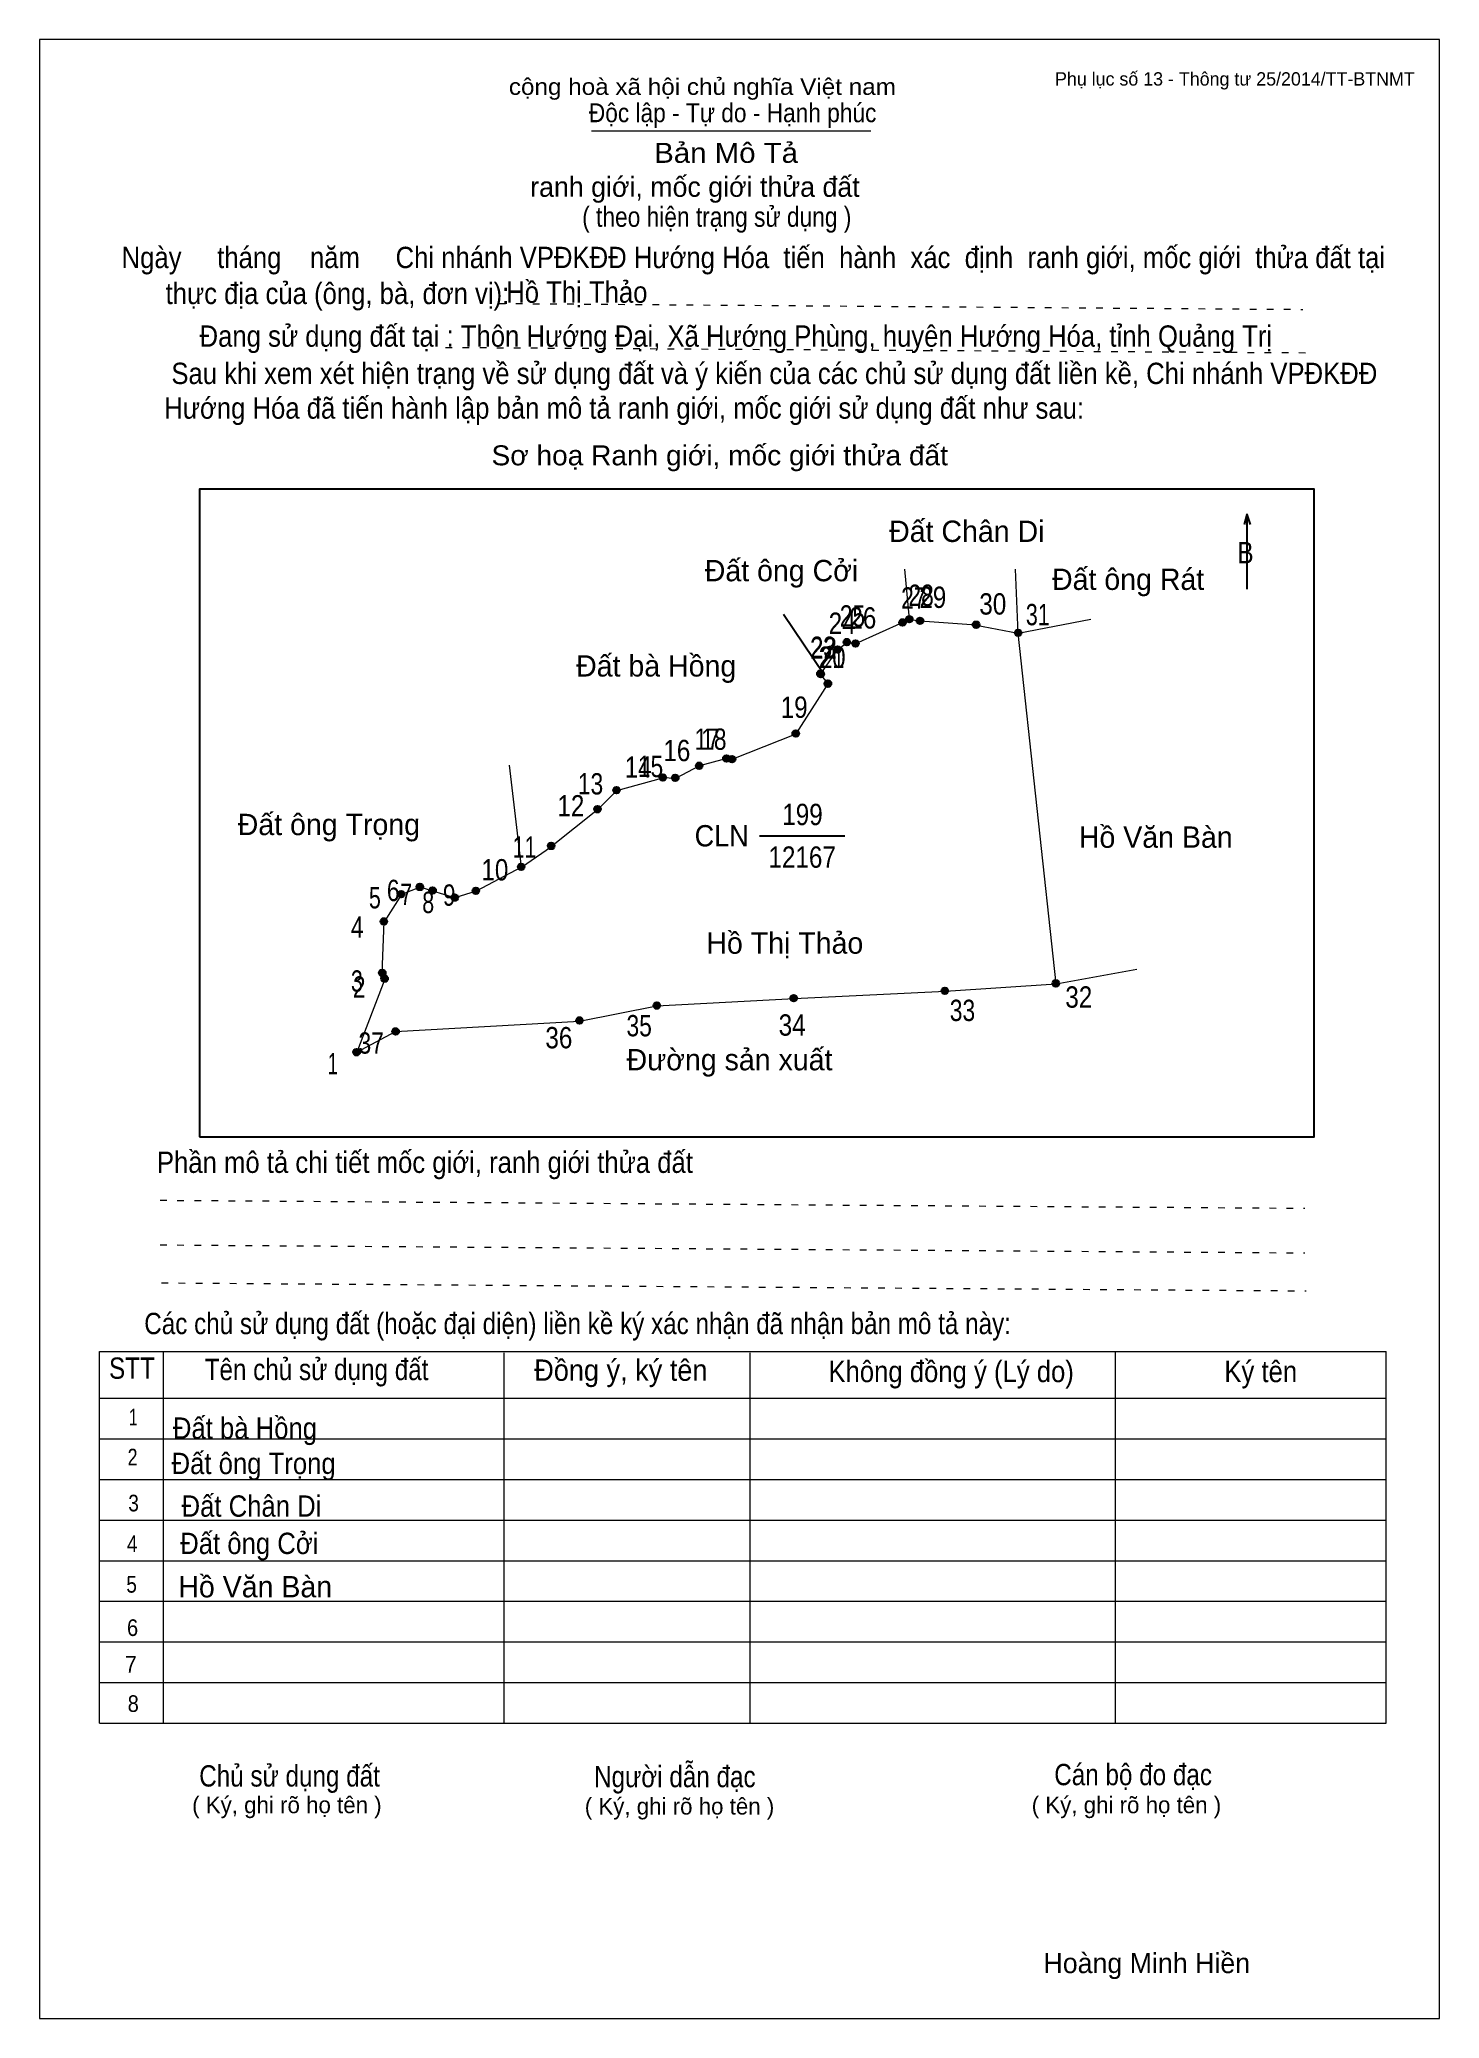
# Model space of a CAD drawing. Header units: centimetres. Extents: x 0 to 21, y 0 to 29.7.
import ezdxf
from ezdxf.enums import TextEntityAlignment as Align

# ---------------------------------------------------------------- set-up
doc = ezdxf.new("R2010")
doc.units = ezdxf.units.CM
doc.header["$LTSCALE"] = 0.13
doc.linetypes.add('DOTTED', pattern=[1.5, 0.3, -1.2])
for name, color, linetype, lineweight in [('1', 7, 'Continuous', 13), ('32', 7, 'Continuous', 25), ('33', 7, 'Continuous', 25), ('6', 7, 'Continuous', 13), ('62', 7, 'Continuous', 13)]:
    doc.layers.add(name, color=color, linetype=linetype, lineweight=lineweight)
doc.layers.add('34', color=7, linetype='Continuous')
doc.layers.add('63', color=7, linetype='Continuous')

msp = doc.modelspace()

# ---------------------------------------------------------------- hatches: boundary and pattern name
at = {"layer": '32'}
for points in [[(12.9964, 20.9532, 1), (12.8964, 20.9532, 1)], [(13.0977, 21.0003, 1), (12.9977, 21.0003, 1)], [(13.2577, 20.977, 1), (13.1577, 20.977, 1)], [(14.0989, 20.9184, 1), (13.9989, 20.9184, 1)], [(14.7303, 20.7955, 1), (14.6303, 20.7955, 1)], [(12.0191, 20.5448, 1), (11.9191, 20.5448, 1)], [(12.1591, 20.6577, 1), (12.0591, 20.6577, 1)], [(12.2897, 20.6372, 1), (12.1897, 20.6372, 1)], [(11.7634, 20.1829, 1), (11.6634, 20.1829, 1)], [(11.7678, 20.1768, 1), (11.6678, 20.1768, 1)], [(11.8741, 20.0318, 1), (11.7741, 20.0318, 1)], [(11.8769, 20.0362, 1), (11.7769, 20.0362, 1)], [(11.3932, 19.2841, 1), (11.2932, 19.2841, 1)], [(9.9454, 18.8015, 1), (9.8454, 18.8015, 1)], [(10.3533, 18.9111, 1), (10.2533, 18.9111, 1)], [(10.438, 18.9006, 1), (10.338, 18.9006, 1)], [(8.7046, 18.4335, 1), (8.6046, 18.4335, 1)], [(9.3986, 18.6261, 1), (9.2986, 18.6261, 1)], [(9.5868, 18.6194, 1), (9.4868, 18.6194, 1)], [(8.4185, 18.1474, 1), (8.3185, 18.1474, 1)], [(7.7234, 17.5967, 1), (7.6234, 17.5967, 1)], [(7.2751, 17.2835, 1), (7.1751, 17.2835, 1)], [(5.7549, 16.9813, 1), (5.6549, 16.9813, 1)], [(5.9463, 16.9282, 1), (5.8463, 16.9282, 1)], [(6.5955, 16.9226, 1), (6.4955, 16.9226, 1)], [(5.4732, 16.8745, 1), (5.3732, 16.8745, 1)], [(6.2773, 16.8213, 1), (6.1773, 16.8213, 1)], [(5.2136, 16.4649, 1), (5.1136, 16.4649, 1)], [(5.1909, 15.6913, 1), (5.0909, 15.6913, 1)], [(5.2263, 15.6055, 1), (5.1263, 15.6055, 1)], [(13.6318, 15.4223, 1), (13.5318, 15.4223, 1)], [(15.2948, 15.5352, 1), (15.1948, 15.5352, 1)], [(9.3106, 15.2009, 1), (9.2106, 15.2009, 1)], [(11.3627, 15.3116, 1), (11.2627, 15.3116, 1)], [(5.3913, 14.8141, 1), (5.2913, 14.8141, 1)], [(8.1484, 14.9795, 1), (8.0484, 14.9795, 1)], [(4.8057, 14.5003, 1), (4.7057, 14.5003, 1)]]:
    msp.add_hatch(color=256, dxfattribs=at).paths.add_polyline_path(points)

# ---------------------------------------------------------------- linework, layer by layer
at = {"layer": '1', "lineweight": 25}
msp.add_line((11.76, 20.18), (11.16, 21.07), dxfattribs=at)
at = {"layer": '1'}
msp.add_lwpolyline([(21, 0), (21, 29.7), (0, 29.7), (0, 0)], close=True, dxfattribs=at)
at = {"layer": '32'}
for centre in [(12.9464, 20.9532), (13.0477, 21.0003), (13.2077, 20.977), (14.0489, 20.9184), (14.6803, 20.7955), (11.9691, 20.5448), (12.1091, 20.6577), (12.2397, 20.6372), (11.7134, 20.1829), (11.7178, 20.1768), (11.8241, 20.0318), (11.8269, 20.0362), (11.3432, 19.2841), (9.8954, 18.8015), (10.3033, 18.9111), (10.388, 18.9006), (8.6546, 18.4335), (9.3486, 18.6261), (9.5368, 18.6194), (8.3685, 18.1474), (7.6734, 17.5967), (7.2251, 17.2835), (5.7049, 16.9813), (5.8963, 16.9282), (6.5455, 16.9226), (5.4232, 16.8745), (6.2273, 16.8213), (5.1636, 16.4649), (5.1409, 15.6913), (5.1763, 15.6055), (13.5818, 15.4223), (15.2448, 15.5352), (9.2606, 15.2009), (11.3127, 15.3116), (5.3413, 14.8141), (8.0984, 14.9795), (4.7557, 14.5003)]:
    msp.add_circle(centre, 0.05, dxfattribs=at)
at = {"layer": '33'}
msp.add_line((10.8, 17.75), (12.08, 17.75), dxfattribs=at)
at = {"layer": '6'}
for p, q in [((14.68, 20.79), (14.64, 21.75)), ((12.95, 20.95), (12.24, 20.63)), ((14.05, 20.91), (13.21, 20.97)), ((15.25, 15.53), (14.68, 20.79)), ((11.35, 19.28), (11.83, 20.03)), ((11.83, 20.03), (11.72, 20.17)), ((7.23, 17.28), (7.05, 18.81)), ((8.37, 18.14), (7.68, 17.59)), ((7.23, 17.28), (7.68, 17.59)), ((5.43, 16.87), (5.17, 16.46)), ((5.14, 15.69), (5.17, 16.46)), ((15.25, 15.53), (16.46, 15.75)), ((5.18, 15.6), (4.76, 14.5)), ((5.14, 15.69), (5.18, 15.6))]:
    msp.add_line(p, q, dxfattribs=at)
for points in [[(13.05, 20.98), (13.05, 21), (12.98, 21.75)], [(12.95, 20.95), (13.05, 21), (13.21, 20.97)], [(14.05, 20.91), (14.68, 20.79), (15.77, 21)], [(11.72, 20.18), (11.97, 20.54), (12.11, 20.65), (12.24, 20.63)], [(11.83, 20.03), (11.83, 20.03), (11.72, 20.17)], [(10.31, 18.91), (10.39, 18.9), (11.35, 19.28)], [(10.31, 18.91), (9.9, 18.8), (9.54, 18.61), (9.35, 18.62)], [(8.37, 18.14), (8.66, 18.43), (9.35, 18.62)], [(7.23, 17.28), (6.55, 16.92), (6.23, 16.82), (5.9, 16.92)], [(5.9, 16.92), (5.71, 16.98), (5.43, 16.87)], [(4.76, 14.5), (5.34, 14.81), (8.1, 14.97), (9.26, 15.2), (11.32, 15.31), (13.59, 15.42), (15.25, 15.53)]]:
    msp.add_lwpolyline(points, dxfattribs=at)
at = {"layer": '62'}
for p, q in [((8.28, 28.33), (12.47, 28.33)), ((0.9, 10.01), (20.2, 10.01)), ((0.9, 4.43), (0.9, 10.01)), ((1.86, 4.43), (1.86, 10.01)), ((6.97, 4.43), (6.97, 9.99)), ((10.66, 4.43), (10.66, 9.99)), ((16.14, 4.43), (16.14, 10.01)), ((20.2, 4.43), (20.2, 10.01)), ((0.9, 9.31), (20.2, 9.31)), ((0.9, 8.7), (20.2, 8.7)), ((0.9, 8.09), (20.2, 8.09)), ((0.9, 7.48), (20.2, 7.48)), ((0.9, 6.87), (20.2, 6.87)), ((0.9, 6.26), (20.2, 6.26)), ((0.9, 5.65), (20.2, 5.65)), ((0.9, 5.04), (20.2, 5.04)), ((0.9, 4.43), (20.2, 4.43))]:
    msp.add_line(p, q, dxfattribs=at)
at = {"layer": '62', "linetype": 'DOTTED'}
for p, q in [((6.89, 25.74), (18.95, 25.65)), ((6.09, 25.08), (19.04, 25)), ((1.81, 12.28), (18.98, 12.16)), ((1.81, 11.61), (18.98, 11.49)), ((1.83, 11.04), (19, 10.92))]:
    msp.add_line(p, q, dxfattribs=at)
at = {"layer": '62', "lineweight": 25}
for p, q in [((18.11, 22.58), (18.11, 21.45)), ((18.11, 22.57), (18.07, 22.42)), ((18.11, 22.57), (18.16, 22.42))]:
    msp.add_line(p, q, dxfattribs=at)
msp.add_lwpolyline([(2.4, 13.23), (19.12, 13.23), (19.12, 22.95), (2.4, 22.95)], close=True, dxfattribs=at)

# ---------------------------------------------------------------- texts
at = {"layer": '32'}
for s, width, p in [('27', 0.8, (13.115, 21.16)), ('28', 0.8, (13.225, 21.2)), ('29', 0.85, (13.4, 21.17)), ('30', 0.85, (14.3, 21.07)), ('24', 0.85, (12.04, 20.78)), ('25', 0.8, (12.195, 20.89)), ('26', 0.85, (12.35, 20.86)), ('31', 0.75, (14.975, 20.91)), ('22', 0.85, (11.76, 20.41)), ('23', 0.8, (11.755, 20.42)), ('20', 0.85, (11.89, 20.27)), ('21', 0.75, (11.895, 20.27)), ('19', 0.85, (11.32, 19.52)), ('17', 0.8, (10.015, 19.04)), ('18', 0.8, (10.115, 19.04)), ('16', 0.85, (9.56, 18.87)), ('14', 0.85, (8.98, 18.62)), ('15', 0.8, (9.165, 18.63)), ('13', 0.8, (8.265, 18.37)), ('12', 0.85, (7.97, 18.04)), ('11', 0.75, (7.275, 17.42)), ('10', 0.85, (6.83, 17.08)), ('5', 0.75, (5.03, 16.66)), ('6', 0.8, (5.305, 16.77)), ('7', 0.75, (5.5, 16.71)), ('9', 0.8, (6.145, 16.7)), ('8', 0.75, (5.83, 16.59)), ('4', 0.8, (4.765, 16.22)), ('3', 0.75, (4.76, 15.41)), ('2', 0.8, (4.795, 15.32)), ('32', 0.85, (15.59, 15.17)), ('33', 0.8, (13.845, 14.97)), ('36', 0.85, (7.79, 14.56)), ('35', 0.8, (8.995, 14.74)), ('34', 0.85, (11.29, 14.75)), ('37', 0.8, (4.975, 14.48)), ('1', 0.65, (4.4, 14.17))]:
    msp.add_text(s, height=0.32, dxfattribs=dict(at, width=width)).set_placement(p, align=Align.CENTER)
at = {"layer": '33'}
for s, p in [('Đất Chân Di', (13.91, 22.16)), ('Đất ông Cởi', (11.13, 21.57)), ('Đất ông Rát', (16.33, 21.44)), ('Đất bà Hồng', (9.25, 20.14)), ('Đất bà Hồng', (9.25, 20.14)), ('Đất bà Hồng', (9.25, 20.14)), ('Đất bà Hồng', (9.25, 20.14)), ('Đất bà Hồng', (9.25, 20.14)), ('Đất bà Hồng', (9.25, 20.14)), ('Đất bà Hồng', (9.25, 20.14)), ('Đất bà Hồng', (9.25, 20.14)), ('Đất bà Hồng', (9.25, 20.14)), ('Đất ông Trọng', (4.34, 17.76)), ('Đất ông Trọng', (4.34, 17.76)), ('Đất ông Trọng', (4.34, 17.76)), ('Đất ông Trọng', (4.34, 17.76)), ('Đất ông Trọng', (4.34, 17.76)), ('Đất ông Trọng', (4.34, 17.76)), ('Hồ Văn Bàn', (16.745, 17.57)), ('Hồ Thị Thảo', (11.18, 15.98)), ('Đường sản xuất', (10.35, 14.23)), ('Hồ Văn Bàn', (3.235, 6.32))]:
    msp.add_text(s, height=0.32, dxfattribs=at).set_placement(p, align=Align.CENTER)
at = {"layer": '33', "width": 0.85}
for s, p in [('199', (11.445, 17.91)), ('12167', (11.44, 17.27))]:
    msp.add_text(s, height=0.32, dxfattribs=at).set_placement(p, align=Align.CENTER)
at = {"layer": '33', "width": 0.95}
msp.add_text('CLN', height=0.32, dxfattribs=at).set_placement((10.64, 17.59), align=Align.RIGHT)
at = {"layer": '34', "width": 0.9}
for s, p in [('Hồ Thị Thảo', (7, 25.75)), ('Đất bà Hồng', (2, 8.7)), ('Đất ông Trọng', (1.98, 8.17)), ('Đất Chân Di', (2.13, 7.53)), ('Đất ông Cởi', (2.11, 6.97))]:
    msp.add_text(s, height=0.32, dxfattribs=at).set_placement(p)
at = {"layer": '62'}
for s, height, width, p in [('cộng hoà xã hội chủ nghĩa Việt nam', 0.2474, 1.1, (7.04, 28.87)), ('Độc lập - Tự do - Hạnh phúc', 0.2828, 0.9, (8.24, 28.46)), ('Bản Mô Tả', 0.3, 1.1, (9.22, 27.85)), ('( theo hiện trạng sử dụng )', 0.3, 0.85, (8.14, 26.89)), ('Ngày     tháng    năm     Chi nhánh VPĐKĐĐ Hướng Hóa  tiến  hành  xác  định  ranh giới, mốc giới  thửa đất tại ', 0.32, 0.9, (1.23, 26.27)), ('thực địa của (ông, bà, đơn vị): ', 0.32, 0.9, (1.89, 25.73)), ('Đang sử dụng đất tại : Thôn Hướng Đại, Xã Hướng Phùng, huyện Hướng Hóa, tỉnh Quảng Trị', 0.32, 0.9, (2.4, 25.09)), (' Sau khi xem xét hiện trạng về sử dụng đất và ý kiến của các chủ sử dụng đất liền kề, Chi nhánh VPĐKĐĐ ', 0.32, 0.9, (1.87, 24.53)), ('Hướng Hóa đã tiến hành lập bản mô tả ranh giới, mốc giới sử dụng đất như sau:', 0.32, 0.9, (1.87, 24.01)), ('Sơ hoạ Ranh giới, mốc giới thửa đất', 0.3, 1.05, (6.78, 23.31)), ('B', 0.32, 0.85, (17.97, 21.84)), ('Phần mô tả chi tiết mốc giới, ranh giới thửa đất ', 0.32, 0.9, (1.76, 12.69)), ('Các chủ sử dụng đất (hoặc đại diện) liền kề ký xác nhận đã nhận bản mô tả này:', 0.32, 0.85, (1.57, 10.27))]:
    msp.add_text(s, height=height, dxfattribs=dict(at, width=width)).set_placement(p)
msp.add_text('ranh giới, mốc giới thửa đất', height=0.3, dxfattribs=at).set_placement((7.36, 27.34))
for s, height, width, p in [('STT', 0.32, 0.85, (1.385, 9.6)), ('Tên chủ sử dụng đất', 0.32, 0.85, (4.155, 9.58)), ('Đồng ý, ký tên', 0.32, 0.95, (8.72, 9.57)), ('Không đồng ý (Lý do)', 0.32, 0.9, (13.675, 9.55)), ('Ký tên', 0.32, 0.9, (18.32, 9.55)), ('1', 0.25, 0.7, (1.405, 8.9)), ('2', 0.25, 0.8, (1.395, 8.3)), ('3', 0.25, 0.85, (1.41, 7.61)), ('4', 0.25, 0.85, (1.39, 7)), ('5', 0.25, 0.85, (1.38, 6.39)), ('6', 0.25, 0.9, (1.395, 5.74)), ('7', 0.25, 0.95, (1.37, 5.19)), ('8', 0.25, 0.9, (1.405, 4.6)), ('Người dẫn đạc', 0.32, 0.85, (9.53, 3.47)), ('Chủ sử dụng đất', 0.32, 0.85, (3.75, 3.48)), ('Cán bộ đo đạc', 0.32, 0.85, (16.405, 3.5))]:
    msp.add_text(s, height=height, dxfattribs=dict(at, width=width)).set_placement(p, align=Align.CENTER)
for p in [(3.71, 3.08), (9.6, 3.06), (16.305, 3.08)]:
    msp.add_text('( Ký, ghi rõ họ tên )', height=0.25, dxfattribs=at).set_placement(p, align=Align.CENTER)
at = {"layer": '63'}
msp.add_text('Phụ lục số 13 - Thông tư 25/2014/TT-BTNMT', height=0.2, dxfattribs=at).set_placement((20.63, 29.01), align=Align.RIGHT)
msp.add_text('Hoàng Minh Hiền', height=0.3, dxfattribs=at).set_placement((16.61, 0.68), align=Align.CENTER)

doc.saveas('drawing.dxf')
